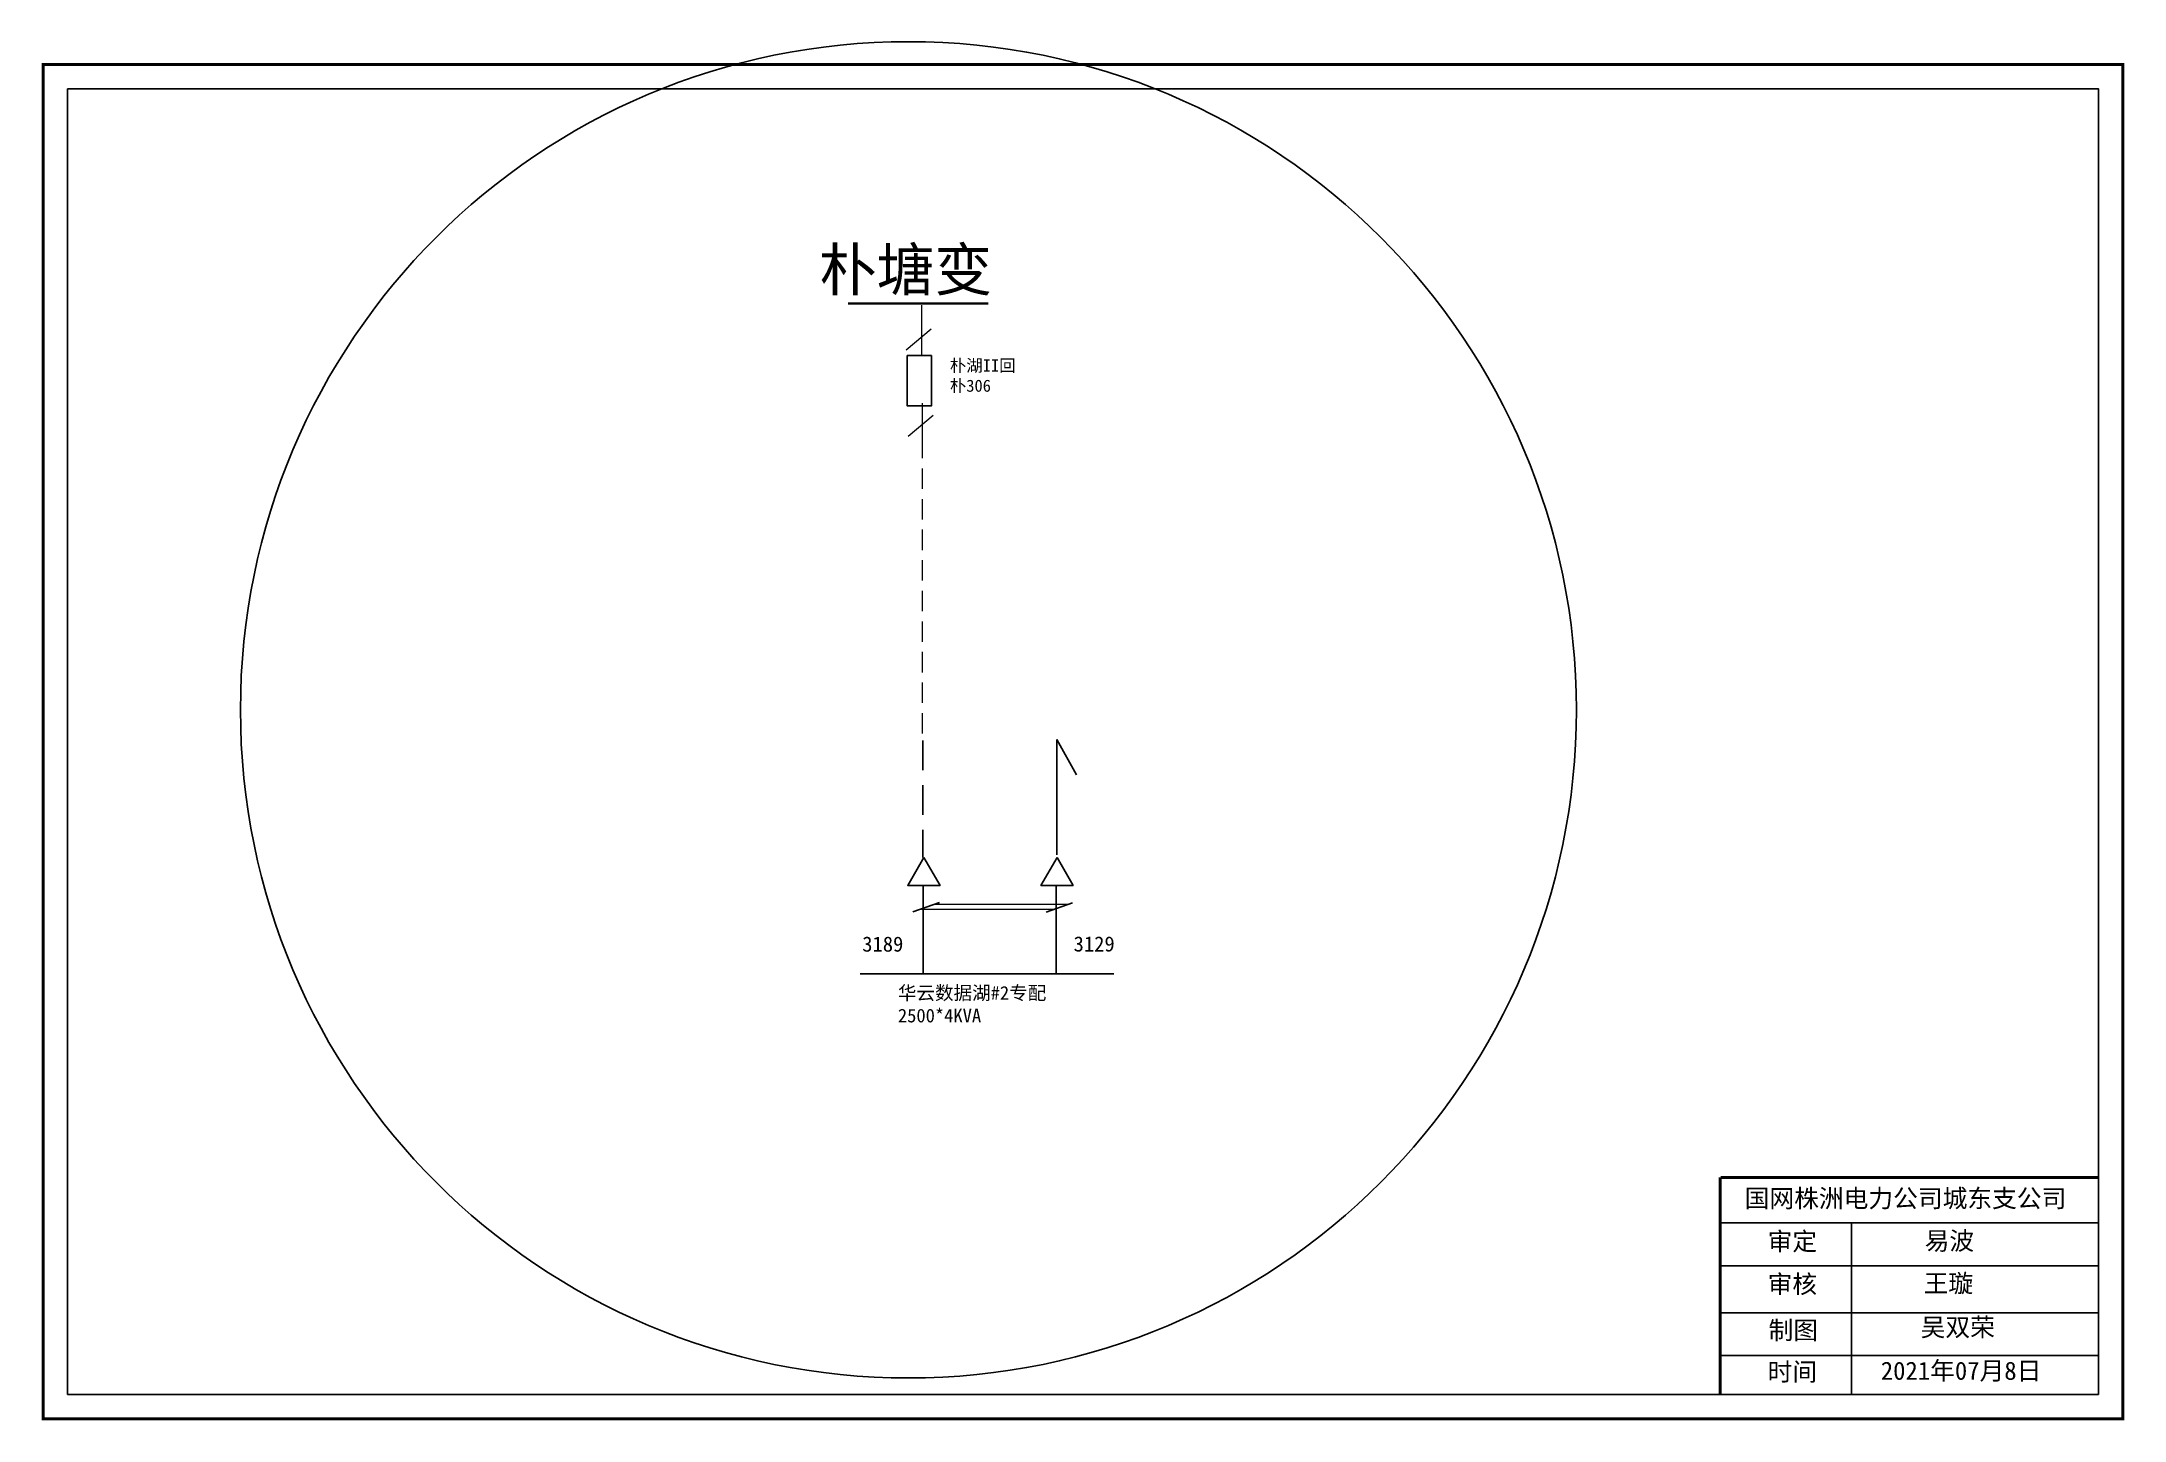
# Model space of a CAD drawing. Extents: x 0 to 344, y 0 to 228.
import ezdxf

# ---------------------------------------------------------------- set-up
doc = ezdxf.new("R2010")
doc.units = 0
doc.header["$LTSCALE"] = 0.774411
doc.linetypes.add('DASHED2', pattern=[9.525, 6.35, -3.175])
doc.layers.get('0').update_dxf_attribs({"linetype": 'CONTINUOUS'})
doc.styles.add('KaiTi_txtstyle_2.00_0_0', font='simkai.ttf', dxfattribs={"height": 2})
doc.styles.add('KaiTi_txtstyle_3.00_0_0', font='simkai.ttf', dxfattribs={"height": 3})
doc.styles.add('SimSun_txtstyle_2.25_0_0', font='', dxfattribs={"height": 2.249612})
doc.styles.get("Standard").update_dxf_attribs({"font": '', "height": 2.5})
doc.styles.add('字体', font='simkai.ttf', dxfattribs={"height": 2.5})
doc.styles.get('SimSun_txtstyle_2.25_0_0').set_extended_font_data('SimSun')
doc.styles.get('Standard').set_extended_font_data('SimSun')

msp = doc.modelspace()

# ---------------------------------------------------------------- linework, layer by layer
at = {"color": 7, "linetype": 'Continuous', "lineweight": 30, "ltscale": 1.801196}
msp.add_line((156.28, 184.36), (133.1, 184.36), dxfattribs=at)
at = {"color": 7, "linetype": 'Continuous', "lineweight": 0, "ltscale": 0.756329}
for p, q in [((145.21, 184.11), (145.21, 175.85)), ((146.85, 180.16), (142.69, 176.68)), ((147.18, 165.85), (143.02, 162.37)), ((145.35, 167.92), (145.35, 161.87))]:
    msp.add_line(p, q, dxfattribs=at)
at = {"color": 7, "linetype": 'DASHED2', "lineweight": 0, "ltscale": 0.685644}
msp.add_line((145.35, 162.16), (145.35, 112.45), dxfattribs=at)
at = {"color": 0, "linetype": 'DASHED2'}
msp.add_line((145.48, 112.11), (145.48, 92.79), dxfattribs=at)
at = {"color": 0, "linetype": 'Continuous'}
for p, q in [((167.6, 93.2), (167.6, 112.3)), ((167.6, 112.3), (170.87, 106.42)), ((145.5, 88.18), (145.5, 73.64)), ((167.53, 88.16), (167.53, 73.62)), ((148.2, 85.31), (143.81, 83.77)), ((145.22, 84.23), (167.16, 84.17)), ((147.56, 85.05), (169.5, 84.99)), ((170.23, 85.29), (165.84, 83.75)), ((135.11, 73.52), (177.05, 73.52))]:
    msp.add_line(p, q, dxfattribs=at)
at = {"linetype": 'Continuous'}
for p, q in [((277.39, 32.36), (339.76, 32.36)), ((299.04, 32.36), (299.04, 4.03)), ((277.39, 25.26), (339.76, 25.26)), ((277.39, 17.51), (339.76, 17.51)), ((277.39, 10.41), (339.76, 10.41))]:
    msp.add_line(p, q, dxfattribs=at)
at = {"linetype": 'Continuous', "const_width": 0.5}
msp.add_lwpolyline([(-0.04, 223.92), (343.93, 223.92), (343.93, -0.04), (-0.04, -0.04)], close=True, dxfattribs=at)
at = {"linetype": 'Continuous'}
msp.add_lwpolyline([(4, 219.88), (339.89, 219.88), (339.89, 4), (4, 4)], close=True, dxfattribs=at)
at = {"color": 0, "linetype": 'Continuous'}
for points in [[(146.88, 175.77), (146.88, 167.44), (142.88, 167.44), (142.88, 175.77)], [(145.63, 92.79), (142.96, 88.17), (148.3, 88.17)], [(167.66, 92.77), (164.99, 88.15), (170.32, 88.15)]]:
    msp.add_lwpolyline(points, close=True, dxfattribs=at)
at = {"color": 0, "linetype": 'Continuous', "const_width": 0.5}
msp.add_lwpolyline([(277.35, 39.87), (277.35, 4.14)], dxfattribs=at)
at = {"linetype": 'Continuous', "const_width": 0.5}
msp.add_lwpolyline([(277.39, 39.87), (339.76, 39.87)], dxfattribs=at)
at = {"color": 1, "linetype": 'Continuous'}
msp.add_circle((143.07, 117.19), 110.48, dxfattribs=at)

# ---------------------------------------------------------------- texts
at = {"linetype": 'Continuous', "style": '字体'}
msp.add_text('朴塘变', height=7, dxfattribs=at).set_placement((128.28, 186.49))
at = {"color": 7, "linetype": 'Continuous', "lineweight": 30, "ltscale": 1.801196, "insert": (149.91, 175.12), "char_height": 2, "attachment_point": 1, "style": 'KaiTi_txtstyle_2.00_0_0'}
msp.add_mtext('朴湖II回\\P朴306', dxfattribs=at)
at = {"color": 0, "char_height": 2.5, "width": 8.3903, "attachment_point": 1}
for s, insert in [('3189', (135.43, 79.71)), ('3129', (170.39, 79.73))]:
    msp.add_mtext(s, dxfattribs=dict(at, insert=insert))
at = {"color": 7, "linetype": 'Continuous', "insert": (141.33, 71.51), "char_height": 2.2496, "width": 27.2322, "attachment_point": 1, "style": 'SimSun_txtstyle_2.25_0_0'}
msp.add_mtext('华云数据湖#2专配2500*4KVA', dxfattribs=at)
at = {"linetype": 'Continuous', "char_height": 3, "attachment_point": 1}
for s, insert, width, style in [('国网株洲电力公司城东支公司', (281.39, 37.92), 82.0179, '字体'), ('审定', (285.18, 30.81), 23.4615, '字体'), ('易波', (311.16, 30.9), 23.4615, '字体'), ('审核', (285.18, 23.74), 23.4615, '字体'), ('王璇', (310.99, 23.87), 33.0539, '字体'), ('制图', (285.34, 16.12), 23.4615, '字体'), ('吴双荣', (310.5, 16.61), 36.8737, 'KaiTi_txtstyle_3.00_0_0'), ('时间', (285.18, 9.24), 23.4615, '字体'), ('2021年07月8日', (303.9, 9.41), 28.9406, 'KaiTi_txtstyle_3.00_0_0')]:
    msp.add_mtext(s, dxfattribs=dict(at, insert=insert, width=width, style=style))

doc.saveas('drawing.dxf')
